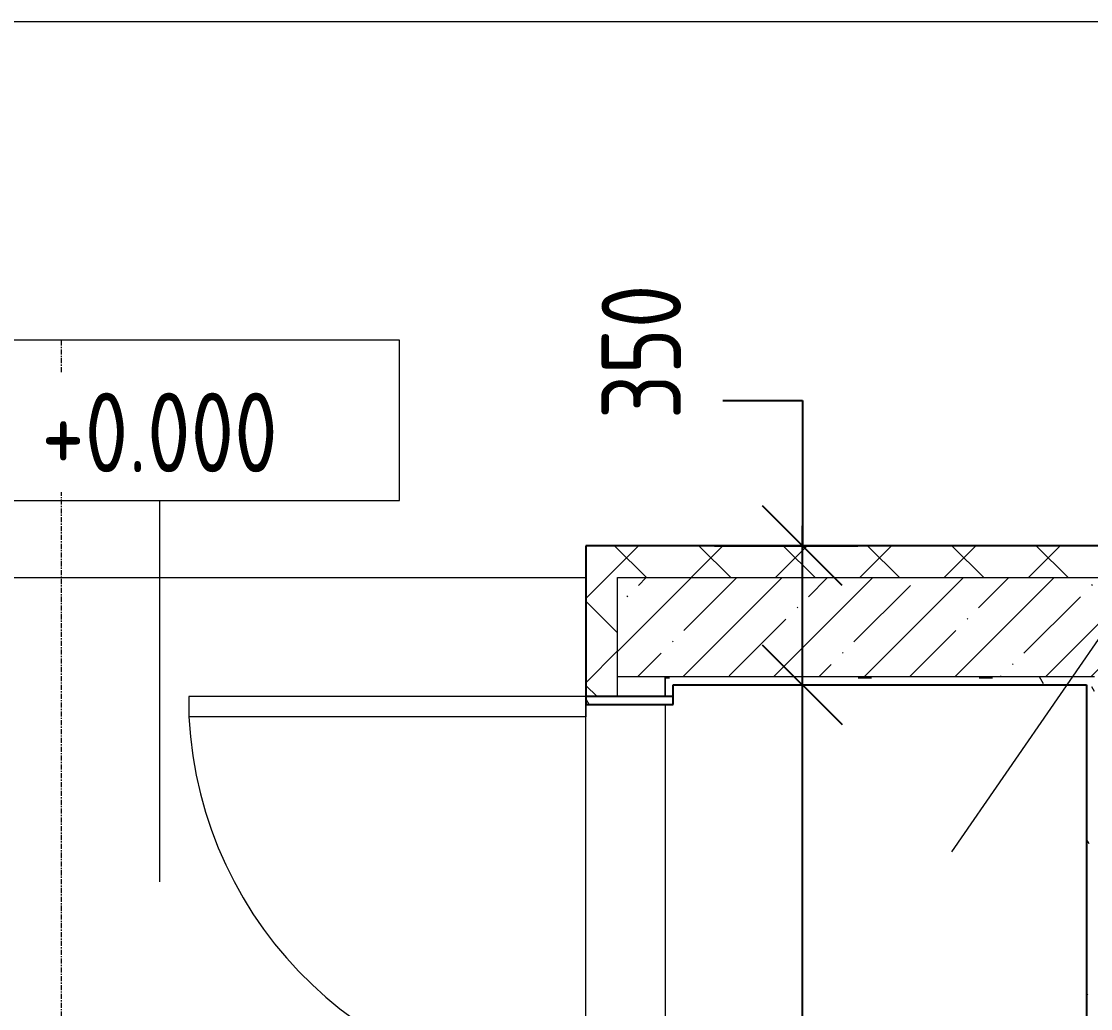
# Model space of a CAD drawing. Header units: millimetres. Extents: x -11854 to 4360091, y -19344 to 4989148.
# Drawn here: x 99603 to 102293, y 24552 to 27037 of the extents above; entities that cross this region are included whole.
import ezdxf

# ---------------------------------------------------------------- set-up
doc = ezdxf.new("R2010")
doc.units = ezdxf.units.MM
doc.linetypes.add('Линия сетки', pattern=[22.225, 12.7, -3.175, 3.175, -3.175])
doc.layers.get('0').update_dxf_attribs({"color": 254})
doc.layers.get('Defpoints').update_dxf_attribs({"color": 254})
for name, color, linetype, lineweight in [('A-ANNO-DIMS', 254, 'Continuous', 9), ('A-DOOR', 254, 'Continuous', 9), ('A-FLOR', 254, 'Continuous', 9), ('A-FLOR-LEVL', 254, 'Continuous', 9), ('A-WALL', 254, 'Continuous', 9), ('G-ANNO-DIMS', 254, 'Continuous', 9), ('S-GRID', 254, 'Continuous', 9)]:
    doc.layers.add(name, color=color, linetype=linetype, lineweight=lineweight)
doc.styles.add('ISOCPEUR', font='isocpeur.ttf', dxfattribs={"width": 0.8, "height": 200})
doc.dimstyles.new('2_0_мм_ISOCPEUR', dxfattribs={"dimscale": 304.8, "dimtxt": 199.196235, "dimasz": 0.656168, "dimexe": 0.459318, "dimexo": 0.625, "dimgap": 0.065617, "dimtad": 1, "dimdec": 0, "dimtxsty": 'ISOCPEUR', "dimblk1": 'OBLIQUE', "dimblk2": 'OBLIQUE', "dimsah": 1, "dimcen": 2.5, "dimdle": 0.164042, "dimazin": 3, "dimtfac": 1, "dimtix": 1, "dimtmove": 0, "dimatfit": 3, "dimfxl": 0.787402, "dimfxlon": 1, "dimtvp": 1, "dimarcsym": 2})
doc.dimstyles.new('2_0_мм_ISOCPEUR_1', dxfattribs={"dimscale": 304.8, "dimtxt": 199.196235, "dimasz": 0.656168, "dimexe": 0.459318, "dimexo": 0.625, "dimgap": 0.065617, "dimtad": 1, "dimdec": 0, "dimtxsty": 'ISOCPEUR', "dimblk1": 'OBLIQUE', "dimblk2": 'OBLIQUE', "dimsah": 1, "dimcen": 2.5, "dimdle": 0.164042, "dimazin": 3, "dimtfac": 1, "dimtix": 1, "dimtmove": 1, "dimatfit": 3, "dimfxl": 0.787402, "dimfxlon": 1, "dimtvp": 1, "dimarcsym": 2})
pattern_1 = [(45, (542041.67, 20914.14), (-106.066017, 106.066017), []), (135, (542041.67, 20914.14), (-106.066017, -106.066017), [])]
pattern_2 = [(0, (542041.67, 20914.14), (406.4, 101.6), [33.528, -271.272, 33.528, -271.272, -1625.6]), (0, (542041.67, 20914.14), (406.4, 101.6), [-609.6, 33.528, -576.072, 33.528, -271.272, -711.2]), (0, (542041.67, 20914.14), (406.4, 101.6), [-1524, 33.528, -169.672, 33.528, -474.472]), (120, (542194.07, 20964.94), (-291.18818, 301.152724), [33.528, -271.272, 33.528, -1896.872]), (120, (542194.07, 20964.94), (-291.18818, 301.152724), [-338.328, -271.272, 33.528, -576.072, -1016]), (120, (542194.07, 20964.94), (-291.18818, 301.152724), [-1219.2, 33.528, -271.272, 33.528, -677.672]), (120, (542194.07, 20964.94), (-291.18818, 301.152724), [-1557.528, -169.672, 33.528, -474.472]), (240, (542244.87, 21168.14), (-115.21182, -402.752724), [33.528, -271.272, 33.528, -1896.872]), (240, (542244.87, 21168.14), (-115.21182, -402.752724), [-338.328, -271.272, 33.528, -576.072, -1016]), (240, (542244.87, 21168.14), (-115.21182, -402.752724), [-1219.2, 33.528, -271.272, 33.528, -677.672]), (240, (542244.87, 21168.14), (-115.21182, -402.752724), [-1557.528, -169.672, 33.528, -474.472])]

# ---------------------------------------------------------------- blocks, each defined once
blk = doc.blocks.new('Одиночные-Щитовые - Дверной блок металлический наружный ДМН 21х10 Л-6783129-1А')
at = {"layer": 'A-DOOR', "lineweight": 18}
for p, q in [((449, 100), (449, 1098.7)), ((500, 1098.7), (449, 1098.7)), ((500, 100), (500, 1098.7)), ((500, 100), (449, 100))]:
    blk.add_line(p, q, dxfattribs=at)
at = {"layer": 'A-DOOR'}
blk.add_arc((500, 100), 1000, 92.9234, 180, dxfattribs=at)
blk = doc.blocks.new('Высотные отметки - Высотная отметка - Рамка-81980-1А')
at = {"layer": 'G-ANNO-DIMS'}
for p, q in [((6.031, 4.034), (-5.983, 4.034)), ((-5.983, 4.034), (-5.983, 0)), ((6.031, 0), (6.031, 4.034)), ((-5.983, 0), (6.031, 0))]:
    blk.add_line(p, q, dxfattribs=at)
blk = doc.blocks.new('_Oblique')
at = {"color": 0, "linetype": 'ByBlock', "lineweight": -2}
blk.add_line((-0.5, -0.5), (0.5, 0.5), dxfattribs=at)
blk = doc.blocks.new('*D647')
at = {"layer": 'A-ANNO-DIMS', "color": 0, "lineweight": -2, "transparency": 16777216}
for p, q in [((101567.3, 22217.4), (101567.3, 25417.4)), ((101346.4, 25367.4), (101707.3, 25367.4)), ((101346.4, 22267.4), (101707.3, 22267.4))]:
    blk.add_line(p, q, dxfattribs=at)
at = {"layer": 'Defpoints', "color": 0, "transparency": 16777216}
for p in [(101327.3, 25367.4), (101567.3, 25367.4), (101327.3, 22267.4)]:
    blk.add_point(p, dxfattribs=at)
at = {"layer": 'A-ANNO-DIMS', "color": 0, "lineweight": -2, "transparency": 16777216, "xscale": 200, "yscale": 200, "zscale": 200}
for p, rotation in [((101567.3, 25367.4), 90), ((101567.3, 22267.4), 270)]:
    blk.add_blockref('_Oblique', p, dxfattribs=dict(at, rotation=rotation))
at = {"layer": 'A-ANNO-DIMS', "color": 0, "transparency": 16777216, "insert": (101447.3, 23817.4), "char_height": 200, "width": 496.458, "attachment_point": 5, "rotation": 90, "style": 'ISOCPEUR'}
blk.add_mtext('\\A1;3100', dxfattribs=at)
blk = doc.blocks.new('*D648')
at = {"layer": 'A-ANNO-DIMS', "color": 0, "lineweight": -2, "transparency": 16777216}
for p, q in [((101367.3, 26082.6), (101567.3, 26082.6)), ((101567.3, 26082.6), (101567.3, 25717.4)), ((101567.3, 25317.4), (101567.3, 25767.4)), ((101346.4, 25717.4), (101707.3, 25717.4)), ((101346.4, 25367.4), (101707.3, 25367.4))]:
    blk.add_line(p, q, dxfattribs=at)
at = {"layer": 'Defpoints', "color": 0, "transparency": 16777216}
for p in [(101327.3, 25717.4), (101567.3, 25717.4), (101327.3, 25367.4)]:
    blk.add_point(p, dxfattribs=at)
at = {"layer": 'A-ANNO-DIMS', "color": 0, "lineweight": -2, "transparency": 16777216, "xscale": 200, "yscale": 200, "zscale": 200}
for p, rotation in [((101567.3, 25717.4), 90), ((101567.3, 25367.4), 270)]:
    blk.add_blockref('_Oblique', p, dxfattribs=dict(at, rotation=rotation))
at = {"layer": 'A-ANNO-DIMS', "color": 0, "transparency": 16777216, "insert": (101062, 26036), "char_height": 200, "width": 399.925, "attachment_point": 1, "rotation": 90, "line_spacing_factor": 1.149209, "style": 'ISOCPEUR'}
blk.add_mtext('\\A1;350', dxfattribs=at)

msp = doc.modelspace()

# ---------------------------------------------------------------- hatches: boundary and pattern name
at = {"layer": 'A-WALL'}
h = msp.add_hatch(dxfattribs=at)
h.set_pattern_fill('FP_5', color=8, style=0, pattern_type=2)
h.set_pattern_definition(pattern_1)
h.paths.add_polyline_path([(101022.6, 25637.4), (102602.6, 25637.4), (102602.6, 25717.4), (101022.6, 25717.4)])
h = msp.add_hatch(dxfattribs=at)
h.set_pattern_fill('FP_5', color=8, style=0, pattern_type=2)
h.set_pattern_definition(pattern_1)
h.paths.add_polyline_path([(101022.6, 22817.4), (101102.6, 22817.4), (101102.6, 24337.4), (101022.6, 24337.4), (101022.6, 22917.4)])
h.paths.add_polyline_path([(101022.6, 25337.4), (101102.6, 25337.4), (101102.6, 25637.4), (101022.6, 25637.4), (101022.6, 25387.4)])
h = msp.add_hatch(dxfattribs=at)
h.set_pattern_fill('FP_1', color=8, style=0, pattern_type=2)
h.set_pattern_definition([(45, (542041.67, 20914.14), (-114.04925, 114.04925), []), (45, (542155.72, 20914.14), (-114.04925, 114.04925), [201.613, -40.323, 3.353, -36.97])])
h.paths.add_polyline_path([(101102.6, 25387.4), (102502.6, 25387.4), (102502.6, 25637.4), (101102.6, 25637.4), (101102.6, 25612.9)])
h = msp.add_hatch(dxfattribs=at)
h.set_pattern_fill('FP_4', color=8, style=0, pattern_type=2)
h.set_pattern_definition([(45, (542041.67, 20914.14), (-251.44717, 251.44717), []), (45, (542041.67, 21295.14), (-251.44717, 251.44717), [])])
h.paths.add_polyline_path([(101102.6, 22617.4), (101222.6, 22617.4), (101222.6, 24337.4), (101102.6, 24337.4), (101102.6, 22817.4)])
h.paths.add_polyline_path([(101102.6, 25337.4), (101222.6, 25337.4), (101222.6, 25387.4), (101102.6, 25387.4)])
h = msp.add_hatch(dxfattribs=at)
h.set_pattern_fill('FP_3', color=8, style=0, pattern_type=2)
h.set_pattern_definition(pattern_2)
h.paths.add_polyline_path([(101222.6, 18667), (101242.6, 18667), (101242.6, 24337.4), (101222.6, 24337.4), (101222.6, 19143.2)])
h.paths.add_polyline_path([(101222.6, 25337.4), (101242.6, 25337.4), (101242.6, 25387.4), (101222.6, 25387.4)])
h = msp.add_hatch(dxfattribs=at)
h.set_pattern_fill('FP_3', color=8, style=0, pattern_type=2)
h.set_pattern_definition(pattern_2)
h.paths.add_polyline_path([(101242.6, 25367.4), (102282.6, 25367.4), (102282.6, 25387.4), (101242.6, 25387.4)])
h = msp.add_hatch(dxfattribs=at)
h.set_pattern_fill('FP_3', color=8, style=0, pattern_type=2)
h.set_pattern_definition(pattern_2)
h.paths.add_polyline_path([(102282.6, 17467.4), (102302.6, 17467.4), (102302.6, 25387.4), (102282.6, 25387.4), (102282.6, 17487.4)])
h = msp.add_hatch(dxfattribs=at)
h.set_pattern_fill('FP_3', color=8, style=0, pattern_type=2)
h.set_pattern_definition(pattern_2)
h.paths.add_polyline_path([(101022.6, 25317.4), (101242.6, 25317.4), (101242.6, 25337.4), (101022.6, 25337.4)])

# ---------------------------------------------------------------- linework, layer by layer
at = {"layer": 'A-FLOR', "color": 8}
msp.add_line((98582.6, 25637.4), (101022.6, 25637.4), dxfattribs=at)
at = {"layer": 'A-FLOR-LEVL', "color": 8}
for p, q in [((95502.6, 27037.4), (102602.6, 27037.4)), ((98582.6, 25637.4), (101022.6, 25637.4))]:
    msp.add_line(p, q, dxfattribs=at)
at = {"layer": 'A-WALL', "color": 8, "lineweight": 25}
for p, q in [((102602.6, 25717.4), (101022.6, 25717.4)), ((101022.6, 25717.4), (101022.6, 25337.4)), ((101242.6, 25317.4), (101242.6, 25367.4)), ((101242.6, 25367.4), (102282.6, 25367.4)), ((102282.6, 25367.4), (102282.6, 17487.4)), ((101242.6, 25337.4), (101022.6, 25337.4)), ((101022.6, 25337.4), (101022.6, 25317.4)), ((101022.6, 25317.4), (101242.6, 25317.4))]:
    msp.add_line(p, q, dxfattribs=at)
at = {"layer": 'A-WALL', "color": 8}
for p, q in [((101102.6, 25637.4), (102502.6, 25637.4)), ((101102.6, 25337.4), (101102.6, 25637.4)), ((102302.6, 25387.4), (101102.6, 25387.4)), ((101222.6, 25337.4), (101222.6, 25387.4)), ((101222.6, 25387.4), (101222.6, 25337.4)), ((102282.6, 25387.4), (101242.6, 25387.4)), ((101022.6, 24357.4), (101022.6, 25317.4)), ((101222.6, 25317.4), (101222.6, 24357.4))]:
    msp.add_line(p, q, dxfattribs=at)
at = {"layer": 'G-ANNO-DIMS', "color": 8}
for p, q in [((101943.6, 24946.5), (102697.5, 26041.4)), ((99950.7, 24871.4), (99950.7, 25831.2))]:
    msp.add_line(p, q, dxfattribs=at)
at = {"layer": 'S-GRID', "color": 8, "linetype": 'Линия сетки'}
msp.add_line((99702.6, 26233.7), (99702.6, -4343.8), dxfattribs=at)

# ---------------------------------------------------------------- block references
at = {"layer": 'A-DOOR', "color": 8, "rotation": 90.00000000023469}
msp.add_blockref('Одиночные-Щитовые - Дверной блок металлический наружный ДМН 21х10 Л-6783129-1А', (101122.6, 24837.4), dxfattribs=at)
at = {"layer": 'G-ANNO-DIMS', "color": 8, "xscale": 99.99999999999991, "yscale": 99.99999999999991, "zscale": 99.99999999999991}
msp.add_blockref('Высотные отметки - Высотная отметка - Рамка-81980-1А', (99950.7, 25831.2), dxfattribs=at)

# ---------------------------------------------------------------- dimensions: what is measured, and where the dimension line sits
at = {"layer": 'A-ANNO-DIMS', "color": 8}
dim = msp.add_linear_dim(base=(101567.3, 25717.4), p1=(101327.3, 25367.4), p2=(101327.3, 25717.4), angle=90, dimstyle='2_0_мм_ISOCPEUR_1', override={"dimfxl": 350}, dxfattribs=at)
dim.commit()
dim.dimension.update_dxf_attribs({"geometry": '*D648', "text_midpoint": (101419.4, 26082.6), "dimtype": 160, "text_rotation": 90})
dim = msp.add_linear_dim(base=(101567.3, 25367.4), p1=(101327.3, 22267.4), p2=(101327.3, 25367.4), angle=90, dimstyle='2_0_мм_ISOCPEUR', override={"dimfxl": 3099.999851}, dxfattribs=at)
dim.commit()
dim.dimension.update_dxf_attribs({"geometry": '*D647', "text_midpoint": (101447.3, 23817.4)})

# ---------------------------------------------------------------- next in the draw order: texts
at = {"layer": 'G-ANNO-DIMS', "color": 8, "insert": (99652.9, 26102.5), "char_height": 200, "width": 714.692, "attachment_point": 1, "line_spacing_factor": 1.149209, "style": 'ISOCPEUR', "bg_fill": 3, "box_fill_scale": 1.25, "bg_fill_color": 9, "bg_fill_true_color": 13158600, "bg_fill_transparency": 0}
msp.add_mtext('+0.000', dxfattribs=at)

doc.saveas('drawing.dxf')
